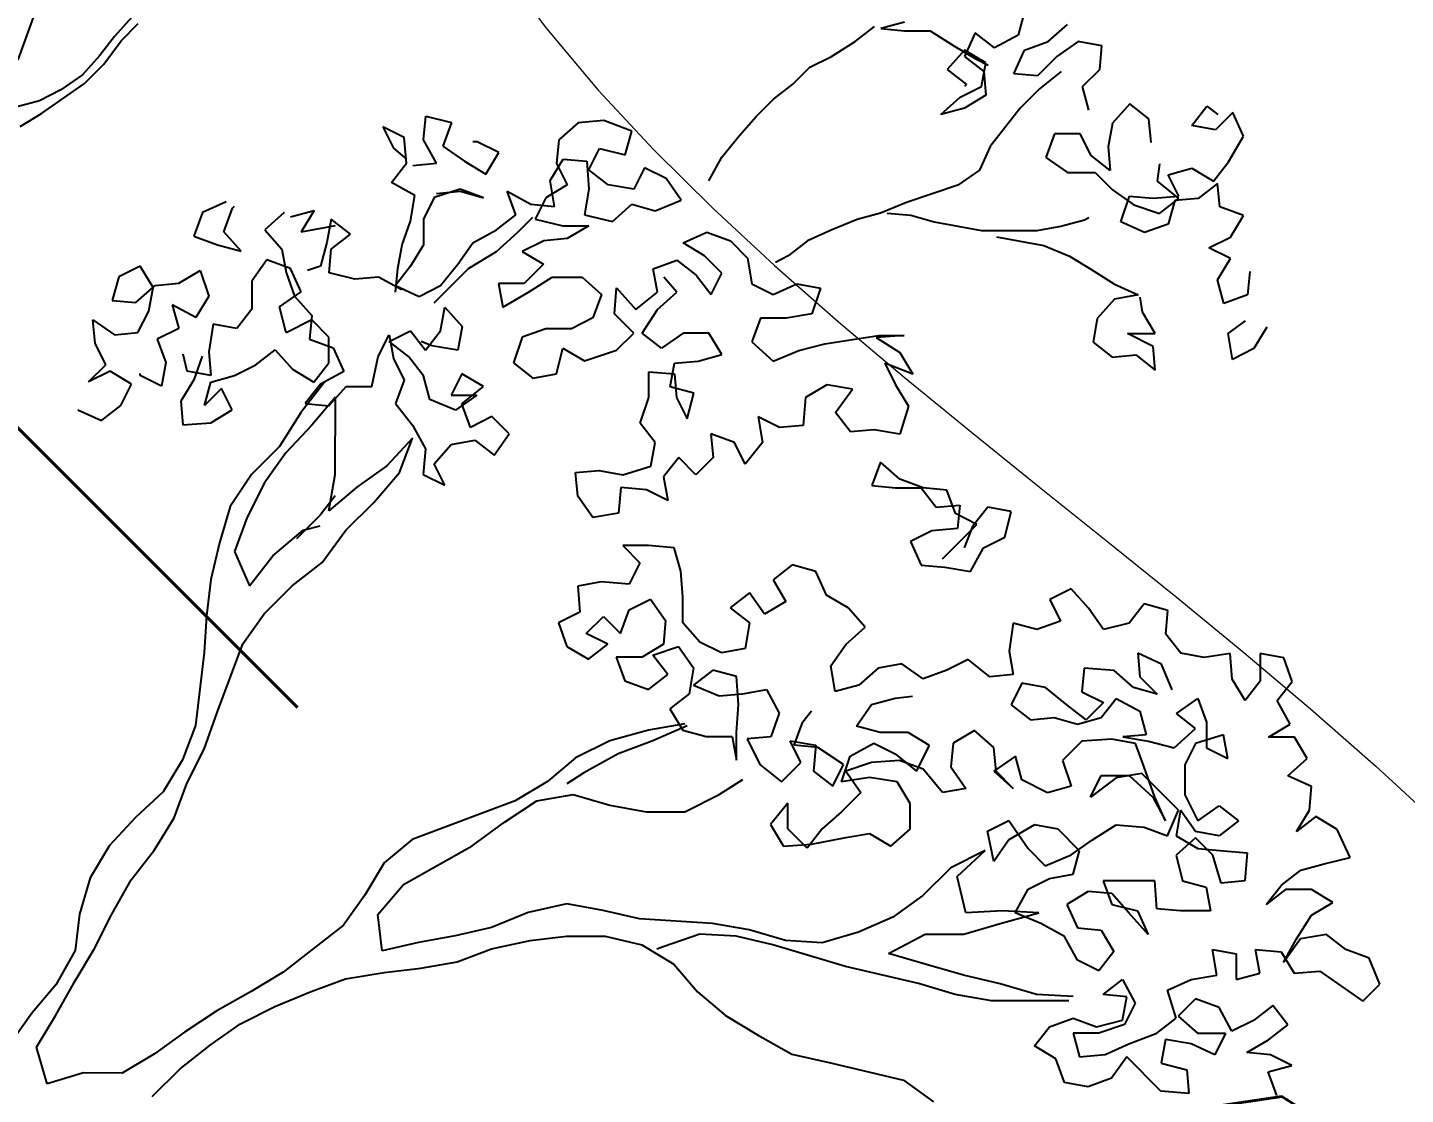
# Model space of a CAD drawing. Header units: millimetres. Extents: x 684983 to 685377, y 990360 to 990509.
# Drawn here: x 685072.673 to 685073.599, y 990440.122 to 990440.839 of the extents above; entities that cross this region are included whole.
import ezdxf

# ---------------------------------------------------------------- set-up
doc = ezdxf.new("R2010")
doc.units = ezdxf.units.MM
doc.header["$PDMODE"] = 35
doc.header["$PDSIZE"] = 0.2
doc.layers.add('CON_1', color=7, linetype='Continuous', lineweight=9)
doc.layers.add('GRID LEVELS', color=7, linetype='Continuous', lineweight=13)
doc.layers.add('dim', color=7, linetype='Continuous')
doc.layers.add('TEAK', color=7, linetype='Continuous')
doc.styles.add('DIM', font='ARIALN.TTF', dxfattribs={"width": 0.8, "height": 1})
doc.styles.get("Standard").update_dxf_attribs({"font": 'RomanS'})
doc.dimstyles.get("Standard").update_dxf_attribs({"dimtxt": 1, "dimasz": 0.18, "dimexe": 0.18, "dimexo": 0.0625, "dimgap": 0.09, "dimtad": 0, "dimrnd": 0.05, "dimzin": 0, "dimdsep": 46, "dimtxsty": 'DIM', "dimcen": 0.09, "dimse1": 1, "dimse2": 1, "dimsd1": 1, "dimsd2": 1, "dimadec": 0, "dimazin": 0, "dimtfac": 1, "dimtix": 1, "dimtofl": 0, "dimtmove": 2, "dimatfit": 3, "dimfxl": 0, "dimtolj": 1, "dimtzin": 0, "dimarcsym": 0})

# ---------------------------------------------------------------- blocks, each defined once
blk = doc.blocks.new('*D26')
at = {"layer": 'Defpoints', "color": 0, "transparency": 16777216}
for p in [(685075.2422, 990443.16421), (685072.801, 990433.898), (685073.92231, 990433.60259)]:
    blk.add_point(p, dxfattribs=at)
at = {"layer": 'dim', "color": 0, "transparency": 16777216, "insert": (685075.14291, 990438.23569), "char_height": 1, "attachment_point": 5, "rotation": 75.24067, "style": 'DIM'}
blk.add_mtext('\\A1;9.60', dxfattribs=at)
blk = doc.blocks.new('A$C25655A80')
at = {"color": 62}
for p, q in [((0.64265, 1.59902), (0.63976, 1.58845)), ((0.19178, 1.57732), (0.19949, 1.59846)), ((0.24275, 1.5965), (0.23505, 1.58786)), ((0.23793, 1.58593), (0.24563, 1.59361)), ((0.5667, 1.58563), (0.57535, 1.59235)), ((0.58881, 1.59426), (0.57824, 1.59139)), ((0.65321, 1.58555), (0.66187, 1.59323)), ((0.23505, 1.58786), (0.22831, 1.57921)), ((0.57824, 1.59139), (0.58881, 1.59042)), ((0.58881, 1.59042), (0.60035, 1.59041)), ((0.60035, 1.59041), (0.61092, 1.58367)), ((0.62053, 1.58943), (0.61572, 1.57886)), ((0.62918, 1.58269), (0.62053, 1.58943)), ((0.63976, 1.58845), (0.62918, 1.58269)), ((0.23023, 1.57536), (0.23793, 1.58593)), ((0.55612, 1.57891), (0.5667, 1.58563)), ((0.61572, 1.58174), (0.60802, 1.57309)), ((0.61092, 1.58367), (0.62052, 1.57789)), ((0.62533, 1.57596), (0.61572, 1.58174)), ((0.63782, 1.57114), (0.64264, 1.58171)), ((0.64264, 1.58171), (0.65321, 1.58555)), ((0.66667, 1.58554), (0.65705, 1.57882)), ((0.67724, 1.58361), (0.66667, 1.58554)), ((0.67627, 1.57303), (0.67724, 1.58361)), ((0.22831, 1.57921), (0.22061, 1.57057)), ((0.22157, 1.56672), (0.23023, 1.57536)), ((0.5388, 1.56643), (0.5465, 1.57411)), ((0.5465, 1.57411), (0.55612, 1.57891)), ((0.61572, 1.57886), (0.62436, 1.57212)), ((0.62052, 1.57789), (0.62629, 1.575)), ((0.6234, 1.56539), (0.62533, 1.57596)), ((0.65705, 1.57882), (0.64839, 1.57017)), ((0.22061, 1.57057), (0.211, 1.56385)), ((0.60802, 1.57309), (0.61667, 1.56636)), ((0.62436, 1.57212), (0.62531, 1.56154)), ((0.64839, 1.57017), (0.63782, 1.57114)), ((0.65897, 1.57209), (0.64935, 1.56441)), ((0.66858, 1.56535), (0.67627, 1.57303)), ((0.211, 1.56385), (0.20138, 1.55905)), ((0.20233, 1.55328), (0.22157, 1.56672)), ((0.53014, 1.55971), (0.5388, 1.56643)), ((0.61378, 1.56059), (0.6234, 1.56539)), ((0.61667, 1.56636), (0.6157, 1.5654)), ((0.62531, 1.56154), (0.6157, 1.55578)), ((0.64935, 1.56441), (0.64069, 1.55576)), ((0.67145, 1.55477), (0.66858, 1.56535)), ((0.20138, 1.55905), (0.1908, 1.55617)), ((0.52245, 1.55202), (0.53014, 1.55971)), ((0.60512, 1.55291), (0.61378, 1.56059)), ((0.6157, 1.55578), (0.60512, 1.55291)), ((0.64069, 1.55576), (0.62722, 1.53847)), ((0.68972, 1.55764), (0.68202, 1.54899)), ((0.69836, 1.5509), (0.68972, 1.55764)), ((0.71759, 1.548), (0.72432, 1.55665)), ((0.72432, 1.55665), (0.72913, 1.5528)), ((0.19272, 1.54752), (0.20233, 1.55328)), ((0.37343, 1.54159), (0.37441, 1.55216)), ((0.37441, 1.55216), (0.38594, 1.54927)), ((0.38594, 1.54927), (0.38208, 1.53869)), ((0.44266, 1.54921), (0.434, 1.54153)), ((0.45419, 1.55016), (0.44266, 1.54921)), ((0.46668, 1.54535), (0.45419, 1.55016)), ((0.51475, 1.54338), (0.52245, 1.55202)), ((0.69932, 1.54033), (0.69836, 1.5509)), ((0.73586, 1.55375), (0.72816, 1.54607)), ((0.74065, 1.54317), (0.73586, 1.55375)), ((0.35518, 1.54737), (0.35997, 1.53775)), ((0.36478, 1.54256), (0.35518, 1.54737)), ((0.46379, 1.53477), (0.46668, 1.54535)), ((0.50705, 1.53377), (0.51475, 1.54338)), ((0.65606, 1.54421), (0.65221, 1.53364)), ((0.6676, 1.5442), (0.65606, 1.54421)), ((0.67239, 1.53458), (0.6676, 1.5442)), ((0.68202, 1.54899), (0.68009, 1.53842)), ((0.72816, 1.54607), (0.71759, 1.548)), ((0.73391, 1.53164), (0.74065, 1.54317)), ((0.35997, 1.53775), (0.36574, 1.53294)), ((0.36573, 1.53102), (0.36478, 1.54256)), ((0.37919, 1.53101), (0.37343, 1.54159)), ((0.38208, 1.53869), (0.39169, 1.53196)), ((0.39747, 1.5406), (0.39554, 1.54061)), ((0.40708, 1.53579), (0.39747, 1.5406)), ((0.434, 1.54153), (0.43303, 1.53096)), ((0.44744, 1.52806), (0.45226, 1.53767)), ((0.45226, 1.53767), (0.46379, 1.53477)), ((0.62722, 1.53847), (0.6224, 1.5279)), ((0.68009, 1.53842), (0.68104, 1.52785)), ((0.359, 1.52237), (0.36573, 1.53102)), ((0.36862, 1.53006), (0.37919, 1.53101)), ((0.39169, 1.53196), (0.4013, 1.52618)), ((0.4013, 1.52618), (0.40708, 1.53579)), ((0.43014, 1.52327), (0.43591, 1.53288)), ((0.43303, 1.53096), (0.43782, 1.52134)), ((0.43591, 1.53288), (0.44649, 1.53191)), ((0.44649, 1.53191), (0.44743, 1.51941)), ((0.50127, 1.5232), (0.50705, 1.53377)), ((0.65221, 1.53364), (0.66181, 1.5269)), ((0.68104, 1.52785), (0.67239, 1.53458)), ((0.70218, 1.52302), (0.70315, 1.53071)), ((0.72718, 1.523), (0.73391, 1.53164)), ((0.45609, 1.52132), (0.44744, 1.52806)), ((0.47244, 1.529), (0.46762, 1.51939)), ((0.48205, 1.52418), (0.47244, 1.529)), ((0.6224, 1.5279), (0.61278, 1.52118)), ((0.66181, 1.5269), (0.67431, 1.52689)), ((0.67431, 1.52689), (0.68199, 1.51919)), ((0.70699, 1.5259), (0.71757, 1.52877)), ((0.71179, 1.51628), (0.70699, 1.5259)), ((0.71757, 1.52877), (0.72718, 1.523)), ((0.36957, 1.5166), (0.359, 1.52237)), ((0.38976, 1.51946), (0.37822, 1.51563)), ((0.37918, 1.51755), (0.38976, 1.5185)), ((0.40033, 1.51561), (0.38976, 1.51946)), ((0.38976, 1.5185), (0.40033, 1.51561)), ((0.4109, 1.51848), (0.42147, 1.5127)), ((0.41474, 1.5079), (0.4109, 1.51848)), ((0.43782, 1.52134), (0.42821, 1.51558)), ((0.43205, 1.51173), (0.43014, 1.52327)), ((0.44743, 1.51941), (0.4455, 1.50788)), ((0.46762, 1.51939), (0.45609, 1.52132)), ((0.48877, 1.51456), (0.48205, 1.52418)), ((0.61278, 1.52118), (0.5897, 1.51351)), ((0.68199, 1.51919), (0.6916, 1.51246)), ((0.71179, 1.51532), (0.70218, 1.52302)), ((0.7291, 1.52204), (0.72044, 1.51531)), ((0.73005, 1.51146), (0.7291, 1.52204)), ((0.28497, 1.51379), (0.27439, 1.50899)), ((0.36763, 1.50506), (0.36957, 1.5166)), ((0.37822, 1.51563), (0.3734, 1.50602)), ((0.42147, 1.5127), (0.43205, 1.51173)), ((0.42821, 1.51558), (0.42339, 1.50597)), ((0.458, 1.50498), (0.46665, 1.51266)), ((0.46665, 1.51266), (0.47723, 1.50977)), ((0.47723, 1.50977), (0.48877, 1.51456)), ((0.5897, 1.51351), (0.57816, 1.50871)), ((0.68582, 1.50477), (0.68968, 1.5163)), ((0.68968, 1.5163), (0.70025, 1.51533)), ((0.6916, 1.51246), (0.70313, 1.5086)), ((0.70025, 1.51533), (0.71179, 1.51628)), ((0.70313, 1.5086), (0.71179, 1.51532)), ((0.70987, 1.51436), (0.70697, 1.50379)), ((0.72044, 1.51531), (0.70987, 1.51436)), ((0.27439, 1.50899), (0.27054, 1.49842)), ((0.284, 1.50033), (0.28785, 1.5109)), ((0.28785, 1.5109), (0.28881, 1.51186)), ((0.31092, 1.50896), (0.30226, 1.50128)), ((0.3138, 1.50703), (0.32438, 1.50991)), ((0.32438, 1.50991), (0.3186, 1.5003)), ((0.33207, 1.50606), (0.33013, 1.49548)), ((0.34071, 1.49932), (0.33207, 1.50606)), ((0.3734, 1.50602), (0.37339, 1.49448)), ((0.40608, 1.50118), (0.41474, 1.5079)), ((0.41569, 1.50021), (0.42243, 1.50693)), ((0.42339, 1.50597), (0.43588, 1.50308)), ((0.4455, 1.50788), (0.458, 1.50498)), ((0.57816, 1.50871), (0.56759, 1.50584)), ((0.58105, 1.50871), (0.59162, 1.50774)), ((0.59162, 1.50774), (0.60219, 1.50485)), ((0.66948, 1.50575), (0.67141, 1.50671)), ((0.74062, 1.5076), (0.73005, 1.51146)), ((0.73484, 1.498), (0.74062, 1.5076)), ((0.29168, 1.49167), (0.284, 1.50033)), ((0.30226, 1.50128), (0.30994, 1.49262)), ((0.3186, 1.5003), (0.32918, 1.50221)), ((0.32918, 1.50221), (0.33399, 1.50317)), ((0.36378, 1.49449), (0.36763, 1.50506)), ((0.3955, 1.49542), (0.40608, 1.50118)), ((0.40607, 1.49157), (0.41569, 1.50021)), ((0.43588, 1.50308), (0.44742, 1.50307)), ((0.44742, 1.50307), (0.4378, 1.49731)), ((0.48971, 1.49534), (0.50029, 1.50013)), ((0.50029, 1.50013), (0.51086, 1.49628)), ((0.55605, 1.50104), (0.54547, 1.49625)), ((0.56759, 1.50584), (0.55605, 1.50104)), ((0.60219, 1.50485), (0.62334, 1.50098)), ((0.62334, 1.50098), (0.64833, 1.50096)), ((0.64833, 1.50096), (0.65891, 1.50287)), ((0.65891, 1.50287), (0.66948, 1.50575)), ((0.69639, 1.49995), (0.68582, 1.50477)), ((0.70697, 1.50379), (0.69639, 1.49995)), ((0.27054, 1.49842), (0.28111, 1.49457)), ((0.28111, 1.49457), (0.29168, 1.49167)), ((0.33013, 1.49548), (0.32724, 1.48491)), ((0.33205, 1.4926), (0.34071, 1.49932)), ((0.36185, 1.48392), (0.36378, 1.49449)), ((0.37339, 1.49448), (0.36762, 1.48488)), ((0.38876, 1.48582), (0.3955, 1.49542)), ((0.42723, 1.49636), (0.41761, 1.49156)), ((0.4378, 1.49731), (0.42723, 1.49636)), ((0.49932, 1.48956), (0.48971, 1.49534)), ((0.51086, 1.49628), (0.51854, 1.48858)), ((0.54547, 1.49625), (0.53681, 1.48953)), ((0.63006, 1.49809), (0.65121, 1.49423)), ((0.65121, 1.49423), (0.66274, 1.48941)), ((0.72523, 1.4932), (0.73484, 1.498)), ((0.30321, 1.48782), (0.29647, 1.47821)), ((0.31378, 1.48396), (0.30321, 1.48782)), ((0.30994, 1.49262), (0.31186, 1.48204)), ((0.33108, 1.48202), (0.33205, 1.4926)), ((0.39357, 1.48389), (0.40607, 1.49157)), ((0.41761, 1.49156), (0.42722, 1.48578)), ((0.47624, 1.48381), (0.48682, 1.48765)), ((0.48682, 1.48765), (0.49546, 1.48091)), ((0.507, 1.48186), (0.49932, 1.48956)), ((0.51854, 1.48858), (0.52046, 1.47704)), ((0.53681, 1.48953), (0.53104, 1.48665)), ((0.66274, 1.48941), (0.67235, 1.48363)), ((0.73484, 1.48838), (0.72523, 1.4932)), ((0.72906, 1.47878), (0.73484, 1.48838)), ((0.24649, 1.48499), (0.23687, 1.48019)), ((0.25225, 1.47537), (0.24649, 1.48499)), ((0.26379, 1.47728), (0.27341, 1.48304)), ((0.27341, 1.48304), (0.27724, 1.4715)), ((0.31186, 1.48204), (0.31569, 1.47146)), ((0.31858, 1.47338), (0.31378, 1.48396)), ((0.32724, 1.48491), (0.32147, 1.48299)), ((0.34262, 1.47913), (0.33108, 1.48202)), ((0.36762, 1.48488), (0.36088, 1.47623)), ((0.36088, 1.47335), (0.36185, 1.48392)), ((0.37817, 1.46852), (0.39357, 1.48389)), ((0.38107, 1.47621), (0.38876, 1.48582)), ((0.42722, 1.48578), (0.41856, 1.47714)), ((0.47815, 1.47324), (0.47624, 1.48381)), ((0.50219, 1.47226), (0.507, 1.48186)), ((0.67235, 1.48363), (0.68292, 1.4769)), ((0.74348, 1.48261), (0.74251, 1.47204)), ((0.23687, 1.48019), (0.23398, 1.46962)), ((0.24455, 1.46865), (0.25321, 1.47633)), ((0.25032, 1.4648), (0.25225, 1.47537)), ((0.25321, 1.47633), (0.26379, 1.47728)), ((0.29647, 1.47821), (0.29646, 1.46571)), ((0.35319, 1.48008), (0.34262, 1.47913)), ((0.36376, 1.4743), (0.35319, 1.48008)), ((0.36088, 1.47623), (0.37145, 1.47141)), ((0.37145, 1.47141), (0.38107, 1.47621)), ((0.40702, 1.47715), (0.40893, 1.46657)), ((0.41856, 1.47714), (0.40702, 1.47715)), ((0.42048, 1.47329), (0.43106, 1.48001)), ((0.43106, 1.48001), (0.44451, 1.48)), ((0.44451, 1.48), (0.45316, 1.4723)), ((0.45892, 1.46364), (0.45989, 1.47518)), ((0.45989, 1.47518), (0.46853, 1.46556)), ((0.48681, 1.47323), (0.48104, 1.47996)), ((0.49546, 1.48091), (0.50219, 1.47226)), ((0.52046, 1.47704), (0.53006, 1.47223)), ((0.53006, 1.47223), (0.54064, 1.47703)), ((0.54064, 1.47703), (0.55121, 1.47509)), ((0.55121, 1.47509), (0.54736, 1.46356)), ((0.68292, 1.4769), (0.69348, 1.47208)), ((0.73193, 1.4682), (0.72906, 1.47878)), ((0.23398, 1.46962), (0.24455, 1.46865)), ((0.27724, 1.4715), (0.27146, 1.46189)), ((0.30896, 1.46666), (0.31858, 1.47338)), ((0.31569, 1.47146), (0.32338, 1.46281)), ((0.40893, 1.46657), (0.42048, 1.47329)), ((0.45316, 1.4723), (0.4493, 1.46173)), ((0.46853, 1.46556), (0.47815, 1.47324)), ((0.47815, 1.46555), (0.48681, 1.47323)), ((0.68291, 1.47017), (0.67521, 1.46152)), ((0.69348, 1.47208), (0.68291, 1.47017)), ((0.6954, 1.46439), (0.69445, 1.47112)), ((0.74251, 1.47204), (0.73193, 1.4682)), ((0.2455, 1.45519), (0.25032, 1.4648)), ((0.26089, 1.46767), (0.26377, 1.45709)), ((0.27146, 1.46189), (0.26089, 1.46767)), ((0.29646, 1.46571), (0.28972, 1.45707)), ((0.31183, 1.45513), (0.30896, 1.46666)), ((0.32338, 1.46281), (0.3224, 1.45223)), ((0.38105, 1.45602), (0.38298, 1.4666)), ((0.38298, 1.4666), (0.39066, 1.45794)), ((0.46756, 1.45498), (0.45892, 1.46364)), ((0.47141, 1.45498), (0.47815, 1.46555)), ((0.54736, 1.46356), (0.53582, 1.46165)), ((0.70116, 1.45477), (0.6954, 1.46439)), ((0.22532, 1.46097), (0.23493, 1.45423)), ((0.22627, 1.4504), (0.22532, 1.46097)), ((0.26377, 1.45709), (0.25415, 1.45229)), ((0.27915, 1.459), (0.27722, 1.44651)), ((0.28972, 1.45707), (0.27915, 1.459)), ((0.32337, 1.46088), (0.31183, 1.45513)), ((0.33106, 1.45319), (0.32337, 1.46088)), ((0.39066, 1.45794), (0.38873, 1.44737)), ((0.42815, 1.45694), (0.41757, 1.45311)), ((0.43969, 1.45693), (0.42815, 1.45694)), ((0.4493, 1.46173), (0.43969, 1.45693)), ((0.52429, 1.46166), (0.52043, 1.45109)), ((0.53582, 1.46165), (0.52429, 1.46166)), ((0.67521, 1.46152), (0.67328, 1.45095)), ((0.73384, 1.45474), (0.74154, 1.4605)), ((0.75115, 1.45761), (0.74537, 1.448)), ((0.23107, 1.44078), (0.22627, 1.4504)), ((0.23493, 1.45423), (0.2455, 1.45519)), ((0.25415, 1.45229), (0.25799, 1.44172)), ((0.3224, 1.45223), (0.33297, 1.44838)), ((0.33105, 1.44165), (0.33106, 1.45319)), ((0.35316, 1.44451), (0.35797, 1.45412)), ((0.35797, 1.45124), (0.36759, 1.45604)), ((0.35797, 1.45412), (0.35989, 1.44355)), ((0.36662, 1.4445), (0.35797, 1.45124)), ((0.36759, 1.45604), (0.37431, 1.44738)), ((0.3772, 1.4493), (0.37239, 1.45123)), ((0.37431, 1.44738), (0.38105, 1.45602)), ((0.41757, 1.45311), (0.41372, 1.44157)), ((0.45987, 1.4473), (0.46756, 1.45498)), ((0.48005, 1.44824), (0.47141, 1.45498)), ((0.48967, 1.45496), (0.48005, 1.44824)), ((0.50121, 1.45495), (0.48967, 1.45496)), ((0.50697, 1.44533), (0.50121, 1.45495)), ((0.52043, 1.45109), (0.53004, 1.44243)), ((0.55311, 1.4501), (0.56465, 1.45201)), ((0.56465, 1.45201), (0.57715, 1.45392)), ((0.58869, 1.45391), (0.57619, 1.45296)), ((0.57619, 1.45296), (0.58676, 1.44622)), ((0.57715, 1.45392), (0.58869, 1.45391)), ((0.67328, 1.45095), (0.68192, 1.44421)), ((0.68866, 1.45478), (0.70116, 1.45477)), ((0.70019, 1.449), (0.68866, 1.45478)), ((0.73576, 1.4432), (0.73384, 1.45474)), ((0.2676, 1.43786), (0.26568, 1.44556)), ((0.27433, 1.44459), (0.27048, 1.43402)), ((0.27722, 1.44651), (0.27817, 1.43593)), ((0.29836, 1.44072), (0.30702, 1.44744)), ((0.30702, 1.44744), (0.3147, 1.43878)), ((0.33297, 1.44838), (0.33777, 1.4378)), ((0.35026, 1.43106), (0.35316, 1.44451)), ((0.37334, 1.43584), (0.36662, 1.4445)), ((0.38873, 1.44737), (0.3772, 1.4493)), ((0.43294, 1.43675), (0.43583, 1.44828)), ((0.43583, 1.44828), (0.44544, 1.44251)), ((0.44544, 1.44251), (0.45987, 1.4473)), ((0.49639, 1.44246), (0.50697, 1.44533)), ((0.53004, 1.44243), (0.54158, 1.44723)), ((0.54158, 1.44723), (0.55311, 1.4501)), ((0.58676, 1.44622), (0.59252, 1.4366)), ((0.68192, 1.44421), (0.6925, 1.44516)), ((0.6925, 1.44516), (0.70114, 1.43843)), ((0.70114, 1.43843), (0.70019, 1.449)), ((0.74537, 1.448), (0.73576, 1.4432)), ((0.22337, 1.4331), (0.23107, 1.44078)), ((0.25799, 1.44172), (0.25606, 1.43114)), ((0.28874, 1.43592), (0.29836, 1.44072)), ((0.3147, 1.43878), (0.32431, 1.433)), ((0.32431, 1.433), (0.33105, 1.44165)), ((0.35989, 1.44355), (0.36468, 1.43393)), ((0.41372, 1.44157), (0.42236, 1.43484)), ((0.48388, 1.43094), (0.48582, 1.44151)), ((0.48582, 1.44151), (0.49639, 1.44246)), ((0.58002, 1.44142), (0.58482, 1.4318)), ((0.59252, 1.4366), (0.58002, 1.44142)), ((0.23299, 1.43789), (0.22337, 1.4331)), ((0.2426, 1.43212), (0.23299, 1.43789)), ((0.23778, 1.42251), (0.2426, 1.43212)), ((0.24645, 1.43596), (0.24645, 1.43692)), ((0.25606, 1.43114), (0.24645, 1.43596)), ((0.27048, 1.43402), (0.2647, 1.42441)), ((0.27817, 1.43593), (0.2676, 1.43786)), ((0.27527, 1.42248), (0.27817, 1.43305)), ((0.27817, 1.43305), (0.28874, 1.43592)), ((0.32719, 1.43204), (0.32046, 1.42339)), ((0.33777, 1.4378), (0.32719, 1.43204)), ((0.36468, 1.43393), (0.36083, 1.42336)), ((0.37621, 1.42527), (0.37334, 1.43584)), ((0.39064, 1.43679), (0.38583, 1.42718)), ((0.40025, 1.43101), (0.39064, 1.43679)), ((0.42236, 1.43484), (0.43294, 1.43675)), ((0.47427, 1.42614), (0.47428, 1.43767)), ((0.47428, 1.43767), (0.48581, 1.4367)), ((0.48581, 1.4367), (0.48676, 1.42613)), ((0.28297, 1.43016), (0.27527, 1.42248)), ((0.28777, 1.42054), (0.28297, 1.43016)), ((0.33392, 1.42627), (0.32333, 1.41378)), ((0.33103, 1.42242), (0.33873, 1.43107)), ((0.33388, 1.39166), (0.33392, 1.42627)), ((0.33873, 1.43107), (0.35026, 1.43106)), ((0.38583, 1.42718), (0.39736, 1.42717)), ((0.39736, 1.42717), (0.38774, 1.42045)), ((0.39063, 1.42333), (0.40025, 1.43101)), ((0.47041, 1.41461), (0.47427, 1.42614)), ((0.49446, 1.42804), (0.48388, 1.43094)), ((0.48676, 1.42613), (0.49156, 1.41651)), ((0.49156, 1.41651), (0.49446, 1.42804)), ((0.54444, 1.42607), (0.54347, 1.41358)), ((0.55406, 1.43183), (0.54444, 1.42607)), ((0.56559, 1.4299), (0.55406, 1.43183)), ((0.55789, 1.41933), (0.56559, 1.4299)), ((0.58482, 1.4318), (0.59058, 1.42219)), ((0.21855, 1.4206), (0.22912, 1.41579)), ((0.22912, 1.41579), (0.23778, 1.42251)), ((0.2647, 1.42441), (0.26565, 1.41383)), ((0.27815, 1.41478), (0.28777, 1.42054)), ((0.32046, 1.42339), (0.33103, 1.42242)), ((0.36083, 1.42336), (0.36851, 1.41374)), ((0.38774, 1.42045), (0.37621, 1.42527)), ((0.39447, 1.41275), (0.39063, 1.42333)), ((0.59058, 1.42219), (0.58672, 1.40969)), ((0.26565, 1.41383), (0.27815, 1.41478)), ((0.32333, 1.41378), (0.31178, 1.40129)), ((0.36851, 1.41374), (0.37427, 1.40316)), ((0.40408, 1.41755), (0.39447, 1.41275)), ((0.41177, 1.40985), (0.40408, 1.41755)), ((0.47713, 1.40595), (0.47041, 1.41461)), ((0.52328, 1.41744), (0.5252, 1.4059)), ((0.53289, 1.41263), (0.52328, 1.41744)), ((0.54347, 1.41358), (0.53289, 1.41263)), ((0.56461, 1.41067), (0.55789, 1.41933)), ((0.36851, 1.40797), (0.35696, 1.39548)), ((0.36272, 1.39259), (0.36851, 1.40797)), ((0.40503, 1.40025), (0.41177, 1.40985)), ((0.50213, 1.40977), (0.50308, 1.3992)), ((0.5127, 1.40592), (0.50213, 1.40977)), ((0.57519, 1.41163), (0.56461, 1.41067)), ((0.58672, 1.40969), (0.57519, 1.41163)), ((0.31178, 1.40129), (0.30216, 1.38784)), ((0.37427, 1.40316), (0.3733, 1.39162)), ((0.37811, 1.39643), (0.38581, 1.40507)), ((0.38581, 1.40507), (0.39638, 1.40698)), ((0.39638, 1.40698), (0.40503, 1.40025)), ((0.4752, 1.39538), (0.47713, 1.40595)), ((0.5175, 1.3963), (0.5127, 1.40592)), ((0.5252, 1.4059), (0.5175, 1.3963)), ((0.35696, 1.39548), (0.34349, 1.38588)), ((0.38291, 1.38681), (0.37811, 1.39643)), ((0.4627, 1.39154), (0.4752, 1.39538)), ((0.4877, 1.39921), (0.48096, 1.39056)), ((0.49538, 1.39151), (0.4877, 1.39921)), ((0.50308, 1.3992), (0.49538, 1.39151)), ((0.57806, 1.3972), (0.57421, 1.38663)), ((0.5867, 1.38951), (0.57806, 1.3972)), ((0.33099, 1.37532), (0.33388, 1.39166)), ((0.35118, 1.37915), (0.36272, 1.39259)), ((0.3733, 1.39162), (0.38291, 1.38681)), ((0.44155, 1.39252), (0.45213, 1.39347)), ((0.4425, 1.38195), (0.44155, 1.39252)), ((0.45213, 1.39347), (0.4627, 1.39154)), ((0.48096, 1.39056), (0.48288, 1.37999)), ((0.59728, 1.38565), (0.5867, 1.38951)), ((0.30216, 1.38784), (0.29445, 1.37247)), ((0.34349, 1.38588), (0.33099, 1.37532)), ((0.46173, 1.38577), (0.46076, 1.37424)), ((0.47327, 1.3848), (0.46173, 1.38577)), ((0.48288, 1.37999), (0.47327, 1.3848)), ((0.57421, 1.38663), (0.58478, 1.38566)), ((0.58478, 1.38566), (0.59631, 1.38565)), ((0.59631, 1.38565), (0.60304, 1.37699)), ((0.60785, 1.38468), (0.59728, 1.38565)), ((0.61168, 1.3741), (0.60785, 1.38468)), ((0.33388, 1.38205), (0.32714, 1.3734)), ((0.33867, 1.36666), (0.35118, 1.37915)), ((0.44922, 1.37233), (0.4425, 1.38195)), ((0.60304, 1.37699), (0.61361, 1.37795)), ((0.61361, 1.37795), (0.61264, 1.36737)), ((0.62611, 1.37697), (0.61937, 1.36833)), ((0.63668, 1.37504), (0.62611, 1.37697)), ((0.29445, 1.37247), (0.28867, 1.35709)), ((0.32714, 1.3734), (0.31655, 1.36284)), ((0.46076, 1.37424), (0.44922, 1.37233)), ((0.62129, 1.36929), (0.61168, 1.3741)), ((0.63378, 1.36351), (0.63668, 1.37504)), ((0.30597, 1.35516), (0.31944, 1.36668)), ((0.31944, 1.36668), (0.32713, 1.36859)), ((0.32808, 1.35225), (0.33867, 1.36666)), ((0.6011, 1.36642), (0.59149, 1.36162)), ((0.61264, 1.36737), (0.6011, 1.36642)), ((0.6059, 1.35392), (0.62129, 1.36929)), ((0.61937, 1.36833), (0.61552, 1.35872)), ((0.46267, 1.35982), (0.47035, 1.35212)), ((0.47421, 1.35981), (0.46267, 1.35982)), ((0.48574, 1.35884), (0.47421, 1.35981)), ((0.48861, 1.34826), (0.48574, 1.35884)), ((0.59149, 1.36162), (0.59628, 1.35104)), ((0.61839, 1.34814), (0.62417, 1.35871)), ((0.62417, 1.35871), (0.63378, 1.36351)), ((0.28867, 1.35709), (0.29539, 1.34171)), ((0.29539, 1.34171), (0.30597, 1.35516)), ((0.31461, 1.34169), (0.32808, 1.35225)), ((0.47035, 1.35212), (0.46554, 1.34251)), ((0.48956, 1.33672), (0.48861, 1.34826)), ((0.5386, 1.3511), (0.52995, 1.34438)), ((0.54918, 1.3482), (0.5386, 1.3511)), ((0.55397, 1.33763), (0.54918, 1.3482)), ((0.59628, 1.35104), (0.60686, 1.35007)), ((0.60686, 1.35007), (0.61839, 1.34814)), ((0.3021, 1.3292), (0.31461, 1.34169)), ((0.45304, 1.34349), (0.44247, 1.34157)), ((0.44247, 1.34157), (0.44342, 1.33004)), ((0.46554, 1.34251), (0.45304, 1.34349)), ((0.52995, 1.34438), (0.53571, 1.33476)), ((0.66356, 1.34041), (0.65395, 1.33561)), ((0.67125, 1.33175), (0.66356, 1.34041)), ((0.46553, 1.33098), (0.47514, 1.33577)), ((0.47514, 1.33577), (0.48186, 1.32616)), ((0.48955, 1.32519), (0.48956, 1.33672)), ((0.51937, 1.33862), (0.51071, 1.3319)), ((0.52609, 1.329), (0.51937, 1.33862)), ((0.53571, 1.33476), (0.52609, 1.329)), ((0.56358, 1.33185), (0.55397, 1.33763)), ((0.65395, 1.33561), (0.65874, 1.32599)), ((0.69624, 1.33365), (0.68951, 1.325)), ((0.70681, 1.33076), (0.69624, 1.33365)), ((0.29248, 1.31575), (0.3021, 1.3292)), ((0.44342, 1.33004), (0.4338, 1.32524)), ((0.44629, 1.32042), (0.45399, 1.3281)), ((0.45399, 1.3281), (0.46167, 1.32041)), ((0.46167, 1.32041), (0.46553, 1.33098)), ((0.51071, 1.3319), (0.51935, 1.32516)), ((0.57126, 1.32319), (0.56358, 1.33185)), ((0.67797, 1.32213), (0.67125, 1.33175)), ((0.70584, 1.32018), (0.70681, 1.33076)), ((0.4338, 1.32524), (0.43763, 1.31466)), ((0.48186, 1.32616), (0.48089, 1.31558)), ((0.49724, 1.31653), (0.48955, 1.32519)), ((0.51935, 1.32516), (0.51742, 1.31363)), ((0.5626, 1.31551), (0.57126, 1.32319)), ((0.63759, 1.32505), (0.63566, 1.31256)), ((0.64817, 1.32216), (0.63759, 1.32505)), ((0.65874, 1.32599), (0.64817, 1.32216)), ((0.68951, 1.325), (0.67797, 1.32213)), ((0.28092, 1.285), (0.29248, 1.31575)), ((0.43763, 1.31466), (0.44724, 1.30888)), ((0.4559, 1.31561), (0.44629, 1.32042)), ((0.44724, 1.30888), (0.4559, 1.31561)), ((0.48089, 1.31558), (0.47128, 1.30982)), ((0.47608, 1.31078), (0.48762, 1.31461)), ((0.48762, 1.31461), (0.49434, 1.305)), ((0.50685, 1.31171), (0.49724, 1.31653)), ((0.55587, 1.3059), (0.5626, 1.31551)), ((0.71256, 1.31153), (0.70584, 1.32018)), ((0.45974, 1.30983), (0.46358, 1.29926)), ((0.47128, 1.30982), (0.45974, 1.30983)), ((0.4828, 1.30212), (0.47608, 1.31078)), ((0.51742, 1.31363), (0.50685, 1.31171)), ((0.61739, 1.30873), (0.60778, 1.30393)), ((0.627, 1.30103), (0.61739, 1.30873)), ((0.63566, 1.31256), (0.63757, 1.30198)), ((0.69334, 1.31154), (0.69429, 1.30097)), ((0.70391, 1.30673), (0.69334, 1.31154)), ((0.72314, 1.30959), (0.71256, 1.31153)), ((0.73467, 1.3115), (0.72314, 1.30959)), ((0.73562, 1.29997), (0.73467, 1.3115)), ((0.74813, 1.31149), (0.74812, 1.299)), ((0.7587, 1.30956), (0.74813, 1.31149)), ((0.76254, 1.29898), (0.7587, 1.30956)), ((0.49434, 1.305), (0.49241, 1.29346)), ((0.50299, 1.30403), (0.49434, 1.29731)), ((0.51356, 1.30113), (0.50299, 1.30403)), ((0.55778, 1.29436), (0.55587, 1.3059)), ((0.57701, 1.30492), (0.56836, 1.29724)), ((0.58759, 1.30683), (0.57701, 1.30492)), ((0.5972, 1.30009), (0.58759, 1.30683)), ((0.60778, 1.30393), (0.5972, 1.30009)), ((0.6693, 1.30484), (0.66833, 1.29426)), ((0.68276, 1.30386), (0.6693, 1.30484)), ((0.6914, 1.29616), (0.68276, 1.30386)), ((0.7087, 1.29519), (0.70391, 1.30673)), ((0.46358, 1.29926), (0.47415, 1.2954)), ((0.47415, 1.2954), (0.4828, 1.30212)), ((0.49434, 1.29731), (0.50587, 1.29249)), ((0.51451, 1.28864), (0.51356, 1.30113)), ((0.56836, 1.29724), (0.55778, 1.29436)), ((0.63757, 1.30198), (0.627, 1.30103)), ((0.64142, 1.29813), (0.6366, 1.28852)), ((0.65199, 1.2962), (0.64142, 1.29813)), ((0.66159, 1.2885), (0.65199, 1.2962)), ((0.70197, 1.29327), (0.6914, 1.29616)), ((0.69429, 1.30097), (0.70197, 1.29327)), ((0.74138, 1.29035), (0.73562, 1.29997)), ((0.74812, 1.299), (0.74138, 1.29035)), ((0.7558, 1.29034), (0.76254, 1.29898)), ((0.49241, 1.29346), (0.48375, 1.28674)), ((0.50587, 1.29249), (0.51644, 1.29344)), ((0.51644, 1.29344), (0.52702, 1.29535)), ((0.52702, 1.29535), (0.53278, 1.28477)), ((0.57412, 1.28858), (0.58469, 1.29145)), ((0.58469, 1.29145), (0.59238, 1.29241)), ((0.66833, 1.29426), (0.67794, 1.28945)), ((0.67697, 1.28272), (0.68371, 1.29136)), ((0.68371, 1.29136), (0.69428, 1.28559)), ((0.71062, 1.28461), (0.72024, 1.29133)), ((0.72024, 1.29133), (0.72407, 1.28075)), ((0.76156, 1.27976), (0.7558, 1.29034)), ((0.27513, 1.26867), (0.28092, 1.285)), ((0.48375, 1.28674), (0.48951, 1.27712)), ((0.51354, 1.27614), (0.51451, 1.28864)), ((0.53278, 1.28477), (0.52892, 1.2742)), ((0.54335, 1.28092), (0.5472, 1.28572)), ((0.56738, 1.27897), (0.57412, 1.28858)), ((0.6366, 1.28852), (0.64525, 1.28179)), ((0.67024, 1.28176), (0.66159, 1.2885)), ((0.67794, 1.28945), (0.67024, 1.28176)), ((0.69428, 1.28559), (0.69715, 1.27501)), ((0.71926, 1.27787), (0.71062, 1.28461)), ((0.49047, 1.28001), (0.47413, 1.27714)), ((0.49143, 1.27904), (0.47605, 1.27233)), ((0.53949, 1.27035), (0.54335, 1.28092)), ((0.57795, 1.27608), (0.56738, 1.27897)), ((0.64525, 1.28179), (0.65582, 1.28274)), ((0.65582, 1.28274), (0.66639, 1.27984)), ((0.66639, 1.27984), (0.67697, 1.28272)), ((0.70964, 1.26923), (0.71926, 1.27787)), ((0.72407, 1.28075), (0.72406, 1.26922)), ((0.75194, 1.274), (0.76156, 1.27976)), ((0.45682, 1.27235), (0.44143, 1.26467)), ((0.47413, 1.27714), (0.45682, 1.27235)), ((0.47605, 1.27233), (0.46066, 1.26657)), ((0.48951, 1.27712), (0.50008, 1.27423)), ((0.50008, 1.27423), (0.51162, 1.27422)), ((0.51162, 1.27422), (0.51353, 1.26364)), ((0.51353, 1.26364), (0.51354, 1.27614)), ((0.52892, 1.2742), (0.51835, 1.27325)), ((0.51835, 1.27325), (0.5241, 1.26171)), ((0.53757, 1.27227), (0.5491, 1.27034)), ((0.54237, 1.26265), (0.53757, 1.27227)), ((0.59045, 1.27607), (0.57795, 1.27608)), ((0.60005, 1.27029), (0.59045, 1.27607)), ((0.62025, 1.277), (0.61063, 1.27124)), ((0.62889, 1.2693), (0.62025, 1.277)), ((0.66831, 1.27215), (0.65965, 1.26351)), ((0.68177, 1.2731), (0.66831, 1.27215)), ((0.69234, 1.27117), (0.68177, 1.2731)), ((0.69715, 1.27501), (0.68657, 1.27406)), ((0.68657, 1.27406), (0.69811, 1.27212)), ((0.69811, 1.27212), (0.70964, 1.26923)), ((0.73176, 1.27498), (0.71926, 1.27114)), ((0.73367, 1.2644), (0.73176, 1.27498)), ((0.76348, 1.27399), (0.75194, 1.274)), ((0.76924, 1.26437), (0.76348, 1.27399)), ((0.26743, 1.25329), (0.27513, 1.26867)), ((0.46066, 1.26657), (0.44527, 1.25794)), ((0.55007, 1.26938), (0.53949, 1.27035)), ((0.5491, 1.27034), (0.54813, 1.2588)), ((0.56159, 1.26168), (0.55007, 1.26938)), ((0.56063, 1.25399), (0.56448, 1.26552)), ((0.56448, 1.26552), (0.57506, 1.27128)), ((0.57506, 1.27128), (0.58467, 1.26646)), ((0.58467, 1.26646), (0.59428, 1.25876)), ((0.59428, 1.25876), (0.60005, 1.27029)), ((0.61063, 1.27124), (0.60966, 1.26067)), ((0.6385, 1.26545), (0.62888, 1.25873)), ((0.62984, 1.25873), (0.62889, 1.2693)), ((0.64138, 1.25487), (0.6385, 1.26545)), ((0.69618, 1.26059), (0.69234, 1.27117)), ((0.71926, 1.27114), (0.71444, 1.26154)), ((0.72406, 1.26922), (0.73367, 1.2644)), ((0.44143, 1.26467), (0.42893, 1.25411)), ((0.5241, 1.26171), (0.53371, 1.25401)), ((0.53371, 1.25401), (0.54237, 1.26265)), ((0.55678, 1.25207), (0.56159, 1.26168)), ((0.57409, 1.26263), (0.56255, 1.25879)), ((0.58659, 1.26358), (0.57409, 1.26263)), ((0.59716, 1.25972), (0.58659, 1.26358)), ((0.6058, 1.24914), (0.59716, 1.25972)), ((0.60966, 1.26067), (0.61638, 1.25105)), ((0.65965, 1.26351), (0.66348, 1.25197)), ((0.70097, 1.24713), (0.69618, 1.26059)), ((0.71444, 1.26154), (0.71443, 1.24808)), ((0.76058, 1.25669), (0.76924, 1.26437)), ((0.26165, 1.23792), (0.26743, 1.25329)), ((0.42893, 1.25411), (0.4145, 1.24547)), ((0.44527, 1.25794), (0.43758, 1.25314)), ((0.50583, 1.24827), (0.51641, 1.25499)), ((0.54813, 1.2588), (0.55678, 1.25207)), ((0.57312, 1.2559), (0.56063, 1.25399)), ((0.56255, 1.25879), (0.56927, 1.24917)), ((0.58562, 1.25396), (0.57312, 1.2559)), ((0.59138, 1.24434), (0.58562, 1.25396)), ((0.62888, 1.25873), (0.63753, 1.25103)), ((0.63753, 1.25103), (0.62984, 1.25873)), ((0.65291, 1.24909), (0.64138, 1.25487)), ((0.67213, 1.24715), (0.67695, 1.25676)), ((0.68367, 1.2558), (0.67213, 1.24715)), ((0.67695, 1.25676), (0.68944, 1.25675)), ((0.69521, 1.25771), (0.68367, 1.2558)), ((0.68944, 1.25675), (0.70001, 1.24713)), ((0.71154, 1.24135), (0.69521, 1.25771)), ((0.77115, 1.25187), (0.76058, 1.25669)), ((0.42411, 1.24546), (0.44046, 1.24833)), ((0.44046, 1.24833), (0.4568, 1.24351)), ((0.49044, 1.24059), (0.50583, 1.24827)), ((0.56927, 1.24917), (0.56061, 1.24053)), ((0.61638, 1.25105), (0.6058, 1.24914)), ((0.66348, 1.25197), (0.65291, 1.24909)), ((0.70001, 1.24713), (0.70577, 1.23655)), ((0.70577, 1.23655), (0.70097, 1.24713)), ((0.71443, 1.24808), (0.72019, 1.23654)), ((0.77018, 1.2413), (0.77115, 1.25187)), ((0.4145, 1.24547), (0.36834, 1.22821)), ((0.40968, 1.23586), (0.42411, 1.24546)), ((0.4568, 1.24351), (0.47313, 1.24061)), ((0.47313, 1.24061), (0.49044, 1.24059)), ((0.53658, 1.24439), (0.52889, 1.23479)), ((0.53657, 1.23286), (0.53658, 1.24439)), ((0.56061, 1.24053), (0.55195, 1.23285)), ((0.59137, 1.23281), (0.59138, 1.24434)), ((0.70672, 1.22982), (0.71154, 1.24135)), ((0.7125, 1.24135), (0.71057, 1.22982)), ((0.71922, 1.23173), (0.7125, 1.24135)), ((0.72019, 1.23654), (0.7298, 1.24326)), ((0.7298, 1.24326), (0.73845, 1.23652)), ((0.7644, 1.23169), (0.77018, 1.2413)), ((0.25298, 1.22351), (0.26165, 1.23792)), ((0.39526, 1.2253), (0.40968, 1.23586)), ((0.52889, 1.23479), (0.53464, 1.22517)), ((0.62597, 1.23182), (0.63559, 1.23661)), ((0.64713, 1.23468), (0.63558, 1.22796)), ((0.63559, 1.23661), (0.64423, 1.22411)), ((0.6577, 1.23275), (0.64713, 1.23468)), ((0.67307, 1.22793), (0.68365, 1.23465)), ((0.68365, 1.23465), (0.69615, 1.23367)), ((0.73845, 1.23652), (0.72979, 1.2298)), ((0.77306, 1.23841), (0.7644, 1.23169)), ((0.78267, 1.23263), (0.77306, 1.23841)), ((0.36834, 1.22821), (0.35584, 1.21764)), ((0.54522, 1.2242), (0.53657, 1.23286)), ((0.55195, 1.23285), (0.54522, 1.2242)), ((0.54714, 1.22612), (0.56253, 1.22899)), ((0.56253, 1.22899), (0.5731, 1.2309)), ((0.5731, 1.2309), (0.58271, 1.22513)), ((0.58271, 1.22513), (0.59137, 1.23281)), ((0.62885, 1.21836), (0.62597, 1.23182)), ((0.6673, 1.22313), (0.6577, 1.23275)), ((0.69615, 1.23367), (0.70672, 1.22982)), ((0.71922, 1.22885), (0.71056, 1.22116)), ((0.71057, 1.22982), (0.72017, 1.22404)), ((0.72979, 1.2298), (0.71922, 1.23173)), ((0.7269, 1.22115), (0.71922, 1.22885)), ((0.78842, 1.22013), (0.78267, 1.23263)), ((0.24239, 1.21006), (0.25298, 1.22351)), ((0.36448, 1.20802), (0.39526, 1.2253)), ((0.53464, 1.22517), (0.54714, 1.22612)), ((0.625, 1.22317), (0.60962, 1.21549)), ((0.6125, 1.21164), (0.625, 1.22317)), ((0.63558, 1.22796), (0.62885, 1.21836)), ((0.64423, 1.22411), (0.65191, 1.21641)), ((0.66345, 1.22121), (0.67307, 1.22793)), ((0.66441, 1.21255), (0.6673, 1.22313)), ((0.72017, 1.22404), (0.73171, 1.22307)), ((0.73171, 1.22307), (0.74228, 1.2221)), ((0.74228, 1.2221), (0.74131, 1.2096)), ((0.35584, 1.21764), (0.34717, 1.20323)), ((0.65191, 1.21641), (0.66345, 1.22121)), ((0.71056, 1.22116), (0.71343, 1.20963)), ((0.73073, 1.20865), (0.7269, 1.22115)), ((0.76631, 1.21438), (0.77688, 1.21726)), ((0.77688, 1.21726), (0.78842, 1.22013)), ((0.23373, 1.19468), (0.24239, 1.21006)), ((0.60962, 1.21549), (0.59711, 1.203)), ((0.61633, 1.1953), (0.6125, 1.21164)), ((0.64421, 1.20584), (0.65383, 1.21064)), ((0.65383, 1.21064), (0.66441, 1.21255)), ((0.75765, 1.20766), (0.76631, 1.21438)), ((0.35293, 1.19458), (0.36448, 1.20802)), ((0.63844, 1.19528), (0.64421, 1.20584)), ((0.67113, 1.20486), (0.66151, 1.1991)), ((0.6817, 1.20389), (0.67113, 1.20486)), ((0.67786, 1.20966), (0.6817, 1.19908)), ((0.70094, 1.20964), (0.67786, 1.20966)), ((0.68939, 1.19523), (0.6817, 1.20389)), ((0.70188, 1.19714), (0.70094, 1.20964)), ((0.71343, 1.20963), (0.724, 1.20673)), ((0.724, 1.20673), (0.72592, 1.19616)), ((0.74131, 1.2096), (0.73073, 1.20865)), ((0.75091, 1.19902), (0.75765, 1.20766)), ((0.75957, 1.20574), (0.75091, 1.19902)), ((0.77111, 1.20573), (0.75957, 1.20574)), ((0.78071, 1.19995), (0.77111, 1.20573)), ((0.34717, 1.20323), (0.33754, 1.18978)), ((0.43753, 1.1993), (0.42022, 1.19548)), ((0.45387, 1.19641), (0.43753, 1.1993)), ((0.59711, 1.203), (0.58364, 1.1934)), ((0.66151, 1.1991), (0.66631, 1.18852)), ((0.6817, 1.19908), (0.69323, 1.19619)), ((0.7711, 1.19419), (0.78071, 1.19995)), ((0.22602, 1.17931), (0.23373, 1.19468)), ((0.35484, 1.17823), (0.35293, 1.19458)), ((0.42022, 1.19548), (0.40387, 1.18876)), ((0.47021, 1.19255), (0.45387, 1.19641)), ((0.50289, 1.19059), (0.47021, 1.19255)), ((0.58364, 1.1934), (0.56825, 1.18669)), ((0.63267, 1.19624), (0.61633, 1.1953)), ((0.6317, 1.19047), (0.64901, 1.19527)), ((0.64901, 1.19527), (0.63267, 1.19624)), ((0.64997, 1.19046), (0.63844, 1.19528)), ((0.69803, 1.18561), (0.68939, 1.19523)), ((0.69323, 1.19619), (0.69803, 1.18561)), ((0.71246, 1.19617), (0.70188, 1.19714)), ((0.72592, 1.19616), (0.71246, 1.19617)), ((0.76436, 1.18362), (0.7711, 1.19419)), ((0.33754, 1.18978), (0.31061, 1.16866)), ((0.40387, 1.18876), (0.38753, 1.18493)), ((0.49712, 1.18579), (0.48077, 1.18004)), ((0.51346, 1.18482), (0.49712, 1.18579)), ((0.51923, 1.18769), (0.50289, 1.19059)), ((0.53557, 1.18287), (0.51923, 1.18769)), ((0.56825, 1.18669), (0.55191, 1.1819)), ((0.5817, 1.17706), (0.59805, 1.1857)), ((0.59805, 1.1857), (0.61536, 1.18568)), ((0.61536, 1.18568), (0.6317, 1.19047)), ((0.66054, 1.18468), (0.64997, 1.19046)), ((0.66631, 1.18852), (0.67688, 1.18755)), ((0.67688, 1.18755), (0.68264, 1.17793)), ((0.77782, 1.18553), (0.76628, 1.18362)), ((0.78646, 1.1788), (0.77782, 1.18553)), ((0.21736, 1.1649), (0.22602, 1.17931)), ((0.37118, 1.18206), (0.35484, 1.17823)), ((0.38753, 1.18493), (0.37118, 1.18206)), ((0.48077, 1.18004), (0.47789, 1.17908)), ((0.5298, 1.18096), (0.51346, 1.18482)), ((0.56247, 1.17131), (0.5298, 1.18096)), ((0.55191, 1.1819), (0.53557, 1.18287)), ((0.6663, 1.1741), (0.66054, 1.18468)), ((0.72686, 1.17885), (0.73743, 1.17692)), ((0.72877, 1.16731), (0.72686, 1.17885)), ((0.74609, 1.17883), (0.75762, 1.17786)), ((0.748, 1.16826), (0.74609, 1.17883)), ((0.75858, 1.17306), (0.76436, 1.18362)), ((0.76628, 1.18362), (0.75858, 1.17306)), ((0.59804, 1.17224), (0.5817, 1.17706)), ((0.6759, 1.16929), (0.6663, 1.1741)), ((0.68264, 1.17793), (0.6759, 1.16929)), ((0.73743, 1.17692), (0.73742, 1.16538)), ((0.75762, 1.17786), (0.76338, 1.16824)), ((0.79703, 1.17494), (0.78646, 1.1788)), ((0.80183, 1.1634), (0.79703, 1.17494)), ((0.31061, 1.16866), (0.29618, 1.16002)), ((0.59515, 1.16359), (0.56247, 1.17131)), ((0.61534, 1.16742), (0.59804, 1.17224)), ((0.63168, 1.16356), (0.61534, 1.16742)), ((0.71724, 1.1654), (0.72877, 1.16731)), ((0.73742, 1.16538), (0.748, 1.16826)), ((0.76338, 1.16824), (0.77492, 1.1692)), ((0.77492, 1.1692), (0.79413, 1.15572)), ((0.20869, 1.14953), (0.21736, 1.1649)), ((0.61149, 1.15877), (0.59515, 1.16359)), ((0.64802, 1.15874), (0.63168, 1.16356)), ((0.67782, 1.15871), (0.68648, 1.16543)), ((0.68648, 1.16543), (0.69223, 1.15485)), ((0.70666, 1.16061), (0.71724, 1.1654)), ((0.71049, 1.14811), (0.70666, 1.16061)), ((0.79413, 1.15572), (0.80183, 1.1634)), ((0.29618, 1.16002), (0.28079, 1.15138)), ((0.62783, 1.15587), (0.61149, 1.15877)), ((0.66243, 1.15584), (0.62783, 1.15587)), ((0.66436, 1.15776), (0.64802, 1.15874)), ((0.68839, 1.15774), (0.67782, 1.15871)), ((0.68646, 1.14717), (0.68839, 1.15774)), ((0.69223, 1.15485), (0.68742, 1.14524)), ((0.71915, 1.15675), (0.71145, 1.14907)), ((0.72972, 1.15289), (0.71915, 1.15675)), ((0.20003, 1.13511), (0.20869, 1.14953)), ((0.28079, 1.15138), (0.26636, 1.14178)), ((0.65377, 1.14431), (0.66435, 1.14815)), ((0.66435, 1.14815), (0.67492, 1.14429)), ((0.70183, 1.14138), (0.71049, 1.14811)), ((0.71145, 1.14907), (0.7201, 1.14137)), ((0.73548, 1.14231), (0.72972, 1.15289)), ((0.75376, 1.15383), (0.7451, 1.14711)), ((0.76048, 1.14518), (0.75376, 1.15383)), ((0.26636, 1.14178), (0.2529, 1.13218)), ((0.64703, 1.13567), (0.65377, 1.14431)), ((0.67492, 1.14429), (0.68646, 1.14717)), ((0.68742, 1.14524), (0.67588, 1.14141)), ((0.7451, 1.14711), (0.73548, 1.14231)), ((0.75182, 1.13845), (0.76048, 1.14518)), ((0.65664, 1.12989), (0.64703, 1.13567)), ((0.66434, 1.14142), (0.66722, 1.13084)), ((0.67588, 1.14141), (0.66434, 1.14142)), ((0.67875, 1.13179), (0.68933, 1.13659)), ((0.68933, 1.13659), (0.70183, 1.14138)), ((0.70568, 1.1385), (0.70374, 1.12792)), ((0.71721, 1.13656), (0.70568, 1.1385)), ((0.72778, 1.13175), (0.71721, 1.13656)), ((0.7201, 1.14137), (0.7326, 1.14136)), ((0.7326, 1.14136), (0.72778, 1.13175)), ((0.7422, 1.1327), (0.75182, 1.13845)), ((0.20482, 1.11877), (0.20003, 1.13511)), ((0.2529, 1.13218), (0.23847, 1.12354)), ((0.66048, 1.11931), (0.65664, 1.12989)), ((0.66722, 1.13084), (0.67875, 1.13179)), ((0.68837, 1.13082), (0.68163, 1.12122)), ((0.70373, 1.11543), (0.68837, 1.13082)), ((0.75277, 1.13172), (0.7422, 1.1327)), ((0.76238, 1.12691), (0.75277, 1.13172)), ((0.22117, 1.12356), (0.20482, 1.11877)), ((0.23847, 1.12354), (0.22117, 1.12356)), ((0.70374, 1.12792), (0.71528, 1.12503)), ((0.71528, 1.12503), (0.71623, 1.11445)), ((0.75181, 1.12404), (0.76238, 1.12691)), ((0.75564, 1.11346), (0.75181, 1.12404)), ((0.67105, 1.11738), (0.66048, 1.11931)), ((0.68163, 1.12122), (0.67105, 1.11738)), ((0.71623, 1.11445), (0.70373, 1.11543))]:
    blk.add_line(p, q, dxfattribs=at)
for p, q in [((0.32912, 1.433), (0.31853, 1.41955)), ((0.31853, 1.41955), (0.3089, 1.40418)), ((0.3089, 1.40418), (0.29639, 1.39169)), ((0.29639, 1.39169), (0.28677, 1.37728)), ((0.28677, 1.37728), (0.28195, 1.36095)), ((0.28195, 1.36095), (0.27809, 1.34461)), ((0.27809, 1.34461), (0.27615, 1.32827)), ((0.27615, 1.32827), (0.27517, 1.31193)), ((0.27517, 1.31193), (0.2713, 1.27924)), ((0.2713, 1.27924), (0.26551, 1.26387)), ((0.26551, 1.26387), (0.25685, 1.24946)), ((0.25685, 1.24946), (0.24434, 1.23793)), ((0.24434, 1.23793), (0.2328, 1.22545)), ((0.2328, 1.22545), (0.22413, 1.21104)), ((0.22413, 1.21104), (0.21931, 1.1947)), ((0.21931, 1.1947), (0.21737, 1.17836)), ((0.38848, 1.17339), (0.40386, 1.17915)), ((0.40386, 1.17915), (0.42117, 1.18298)), ((0.42117, 1.18298), (0.43752, 1.18488)), ((0.43752, 1.18488), (0.45482, 1.18487)), ((0.45482, 1.18487), (0.47116, 1.18101)), ((0.47116, 1.18101), (0.48557, 1.17234)), ((0.21737, 1.17836), (0.20871, 1.16298)), ((0.37213, 1.17053), (0.38848, 1.17339)), ((0.33848, 1.16575), (0.35579, 1.16862)), ((0.35579, 1.16862), (0.37213, 1.17053)), ((0.48557, 1.17234), (0.49613, 1.15984)), ((0.20871, 1.16298), (0.19812, 1.1505)), ((0.3231, 1.16), (0.33848, 1.16575)), ((0.30675, 1.15328), (0.3231, 1.16)), ((0.49613, 1.15984), (0.50862, 1.14925)), ((0.19812, 1.1505), (0.18849, 1.13705)), ((0.29136, 1.14561), (0.30675, 1.15328)), ((0.50862, 1.14925), (0.52303, 1.14059)), ((0.27789, 1.136), (0.29136, 1.14561)), ((0.26443, 1.12544), (0.27789, 1.136)), ((0.52303, 1.14059), (0.5384, 1.13192)), ((0.5384, 1.13192), (0.5557, 1.12806)), ((0.25192, 1.11296), (0.26443, 1.12544)), ((0.5557, 1.12806), (0.58838, 1.12034)), ((0.58838, 1.12034), (0.60183, 1.11071))]:
    blk.add_line(p, q)
blk = doc.blocks.new('TR')
blk.add_blockref('A$C25655A80', (0.01921, 0.01485, 1.34531))

msp = doc.modelspace()

# ---------------------------------------------------------------- linework, layer by layer
at = {"layer": 'CON_1', "color": 49, "linetype": 'Continuous', "elevation": 98, "flags": 128}
msp.add_lwpolyline([(685072.98944, 990440.8811), (685073.02149, 990440.83841), (685073.05636, 990440.79703), (685073.09374, 990440.7568), (685073.1333, 990440.71755), (685073.17473, 990440.67912), (685073.2177, 990440.64135), (685073.2619, 990440.60407), (685073.30701, 990440.56711), (685073.3527, 990440.53031), (685073.39865, 990440.49349), (685073.44455, 990440.45651), (685073.49007, 990440.41919), (685073.5349, 990440.38136), (685073.57872, 990440.34286), (685073.62126, 990440.30359)], dxfattribs=at)

# ---------------------------------------------------------------- block references
at = {"layer": 'TEAK', "xscale": 1.5, "yscale": 1.5, "zscale": 1.5}
msp.add_blockref('TR', (685072.35, 990438.429, 97.796), dxfattribs=at)

# ---------------------------------------------------------------- texts
at = {"layer": 'GRID LEVELS', "width": 0.5}
for s, p in [('98.006', (685073.62998, 990439.15777, 98.00641)), ('97.901', (685071.62998, 990439.15777, 97.90116))]:
    msp.add_text(s, height=0.8, rotation=45, dxfattribs=at).set_placement(p)

# ---------------------------------------------------------------- dimensions: what is measured, and where the dimension line sits
at = {"layer": 'dim'}
dim = msp.add_aligned_dim(p1=(685075.2422, 990443.16421), p2=(685072.801, 990433.898), distance=1.15957, dimstyle='Standard', dxfattribs=at)
dim.commit()
dim.dimension.update_dxf_attribs({"geometry": '*D26', "text_midpoint": (685075.14291, 990438.23569)})

doc.saveas('drawing.dxf')
